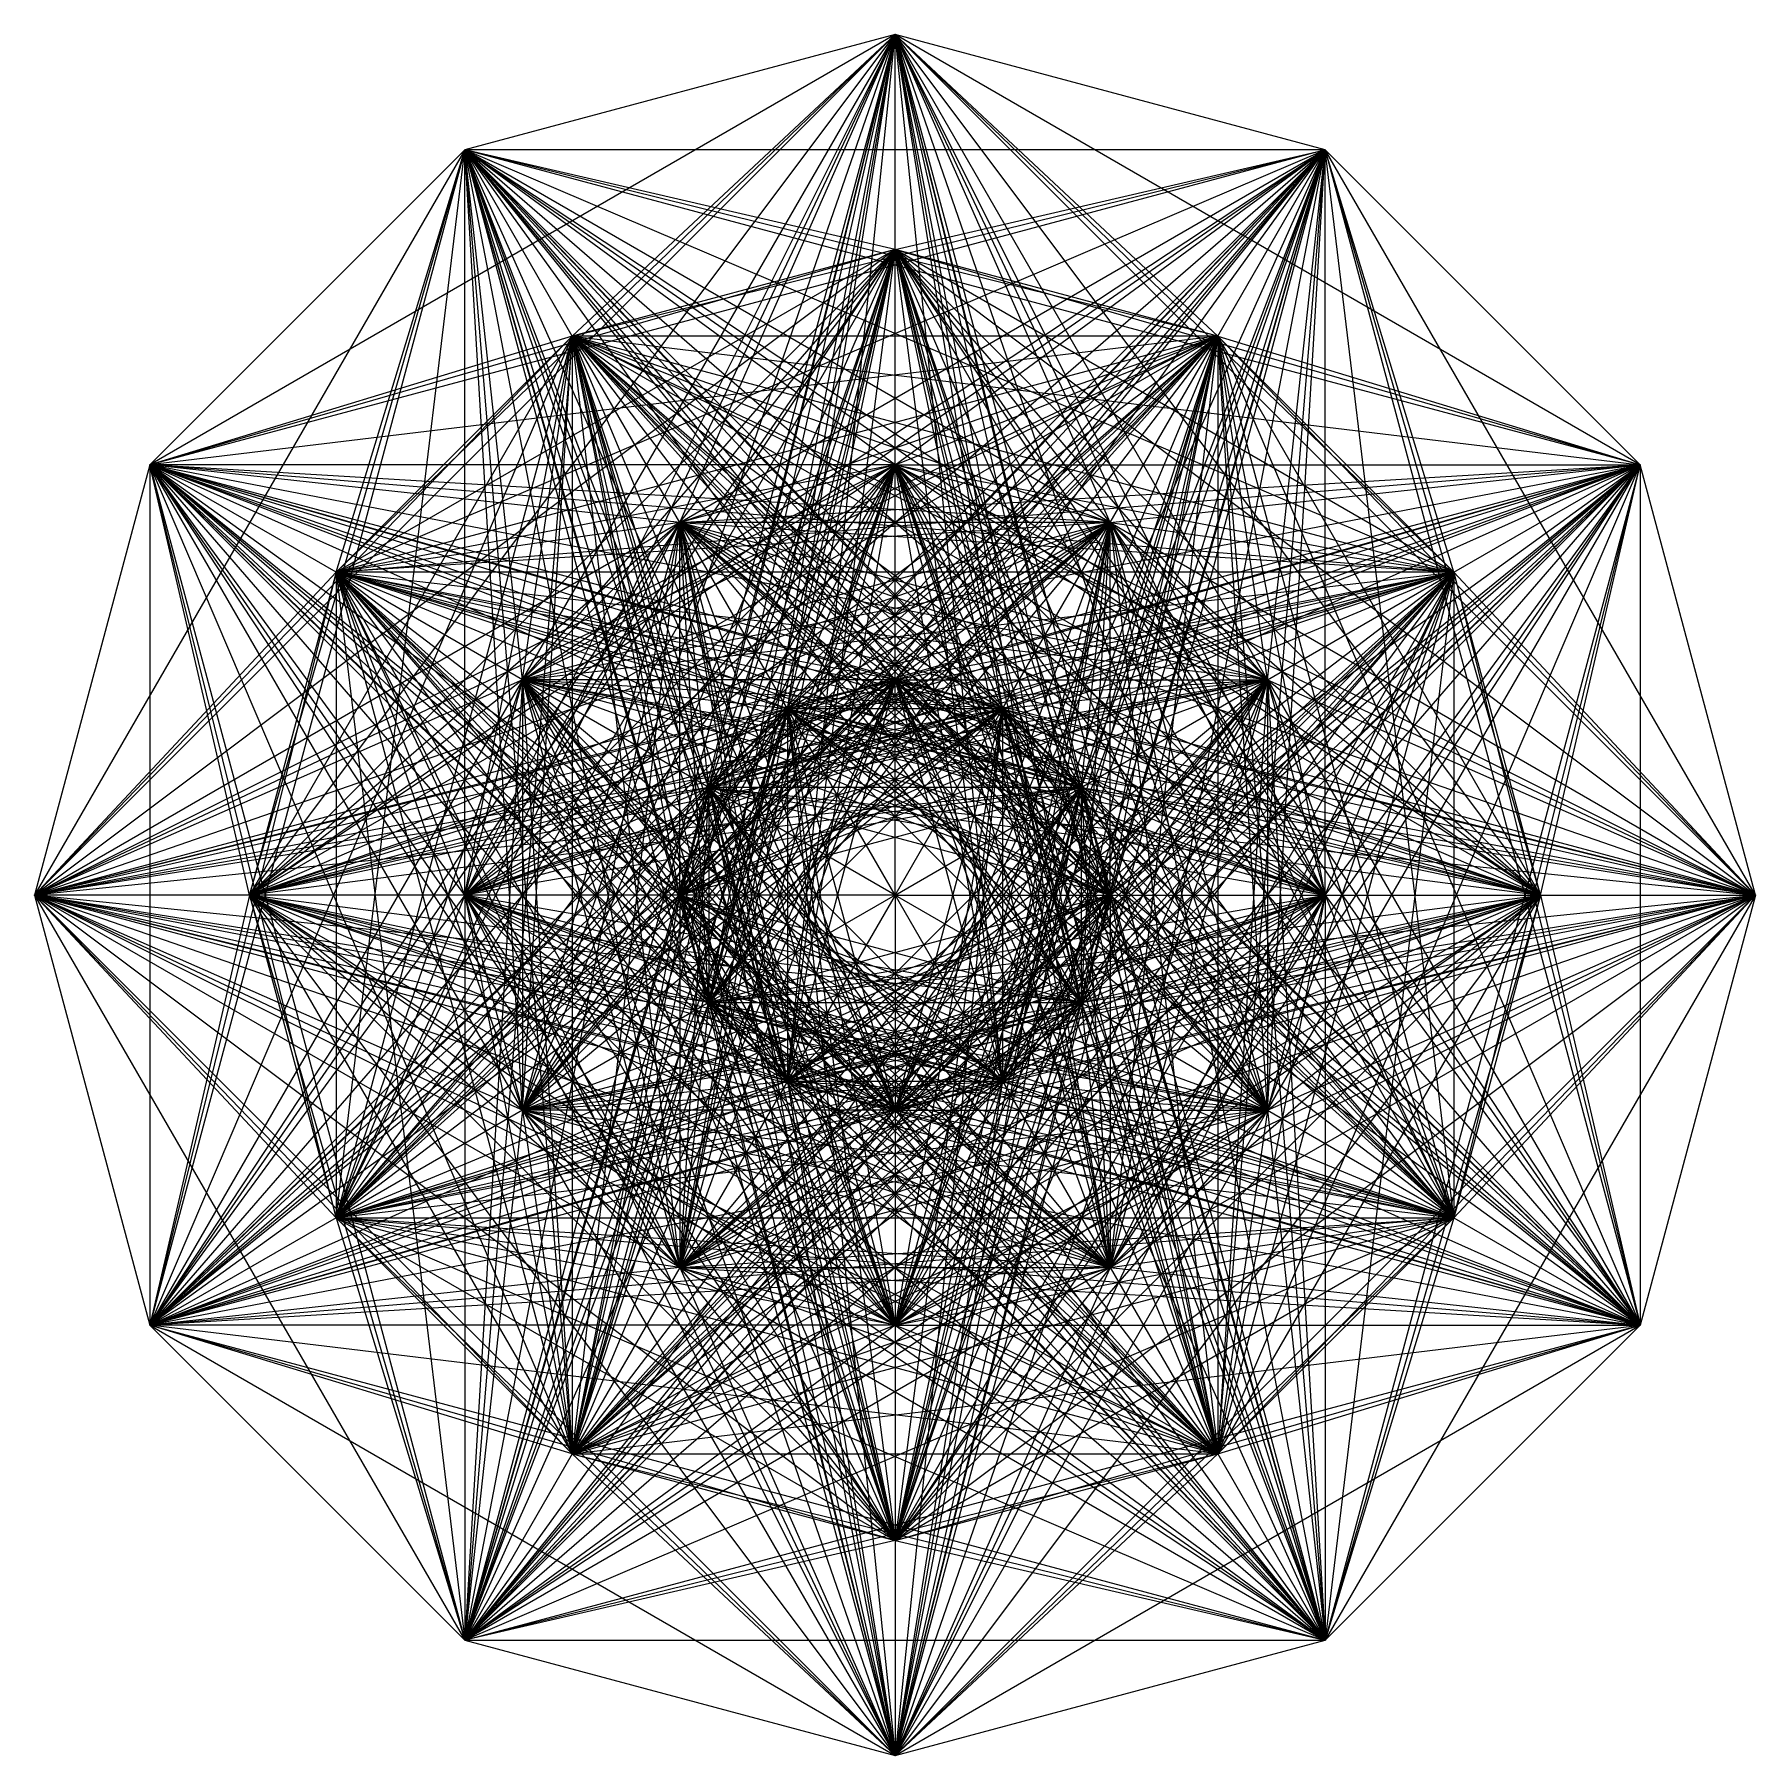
# Model space of a CAD drawing. Header units: metres. Extents: x -100 to 100, y -100 to 100.
import ezdxf

# ---------------------------------------------------------------- set-up
doc = ezdxf.new("R2010")
doc.units = ezdxf.units.M
doc.layers.add('elements_default', color=7, linetype='Continuous', true_color=0x000000)
doc.layers.add('nodes_0.0_0.0_True_True', color=1, linetype='Continuous', lineweight=25, true_color=0xff0000)
doc.layers.add('nodes_0.5_1.0_False_False', color=3, linetype='Continuous', lineweight=25, true_color=0x00ff00)

msp = doc.modelspace()

# ---------------------------------------------------------------- linework, layer by layer
at = {"layer": 'elements_default'}
for p, q in [((0, 100), (-100, 0)), ((0, 100), (-86.6, 50)), ((-75, 0), (0, 100)), ((-64.95, 37.5), (0, 100)), ((-64.95, -37.5), (0, 100)), ((-50, 0), (0, 100)), ((0, 100), (-50, 86.6)), ((0, 100), (-50, -86.6)), ((-43.3, 25), (0, 100)), ((-43.3, -25), (0, 100)), ((-37.5, 64.95), (0, 100)), ((-37.5, -64.95), (0, 100)), ((-25, 0), (0, 100)), ((-25, 43.3), (0, 100)), ((-25, -43.3), (0, 100)), ((-21.65, 12.5), (0, 100)), ((-21.65, -12.5), (0, 100)), ((-12.5, 21.65), (0, 100)), ((-12.5, -21.65), (0, 100)), ((25, 0), (0, 100)), ((21.65, 12.5), (0, 100)), ((12.5, 21.65), (0, 100)), ((12.5, -21.65), (0, 100)), ((21.65, -12.5), (0, 100)), ((50, 0), (0, 100)), ((43.3, 25), (0, 100)), ((25, 43.3), (0, 100)), ((25, -43.3), (0, 100)), ((43.3, -25), (0, 100)), ((75, 0), (0, 100)), ((64.95, 37.5), (0, 100)), ((37.5, 64.95), (0, 100)), ((0, 75), (0, 100)), ((37.5, -64.95), (0, 100)), ((64.95, -37.5), (0, 100)), ((100, 0), (0, 100)), ((86.6, 50), (0, 100)), ((50, 86.6), (0, 100)), ((0, 100), (50, -86.6)), ((-50, 86.6), (-100, 0)), ((50, 86.6), (-86.6, 50)), ((50, 86.6), (-86.6, -50)), ((-50, 86.6), (-86.6, 50)), ((-50, 86.6), (-86.6, -50)), ((-75, 0), (50, 86.6)), ((-75, 0), (-50, 86.6)), ((-64.95, 37.5), (50, 86.6)), ((-64.95, 37.5), (-50, 86.6)), ((-64.95, -37.5), (50, 86.6)), ((-64.95, -37.5), (-50, 86.6)), ((25, 0), (-50, 86.6)), ((21.65, 12.5), (-50, 86.6)), ((12.5, 21.65), (-50, 86.6)), ((0, 25), (-50, 86.6)), ((-21.65, 12.5), (-50, 86.6)), ((-25, 0), (-50, 86.6)), ((-21.65, -12.5), (-50, 86.6)), ((-12.5, -21.65), (-50, 86.6)), ((0, -25), (-50, 86.6)), ((21.65, -12.5), (-50, 86.6)), ((50, 0), (-50, 86.6)), ((43.3, 25), (-50, 86.6)), ((25, 43.3), (-50, 86.6)), ((0, 50), (-50, 86.6)), ((-43.3, 25), (-50, 86.6)), ((-50, 0), (50, 86.6)), ((-50, 0), (-50, 86.6)), ((-43.3, -25), (-50, 86.6)), ((-25, -43.3), (-50, 86.6)), ((0, -50), (-50, 86.6)), ((43.3, -25), (-50, 86.6)), ((75, 0), (-50, 86.6)), ((64.95, 37.5), (-50, 86.6)), ((37.5, 64.95), (-50, 86.6)), ((0, 75), (-50, 86.6)), ((-37.5, 64.95), (-50, 86.6)), ((-37.5, -64.95), (-50, 86.6)), ((0, -75), (-50, 86.6)), ((64.95, -37.5), (-50, 86.6)), ((86.6, 50), (-50, 86.6)), ((50, 86.6), (-50, 86.6)), ((-50, 86.6), (0, -100)), ((-50, 86.6), (86.6, -50)), ((-43.3, 25), (50, 86.6)), ((-43.3, -25), (50, 86.6)), ((-37.5, 64.95), (50, 86.6)), ((-25, 0), (50, 86.6)), ((-25, 43.3), (50, 86.6)), ((-21.65, 12.5), (50, 86.6)), ((-21.65, -12.5), (50, 86.6)), ((-12.5, 21.65), (50, 86.6)), ((0, 25), (50, 86.6)), ((0, -25), (50, 86.6)), ((0, 50), (50, 86.6)), ((0, -50), (50, 86.6)), ((0, 75), (50, 86.6)), ((0, -75), (50, 86.6)), ((50, 86.6), (0, -100)), ((12.5, -21.65), (50, 86.6)), ((21.65, 12.5), (50, 86.6)), ((21.65, -12.5), (50, 86.6)), ((25, 0), (50, 86.6)), ((25, -43.3), (50, 86.6)), ((37.5, 64.95), (50, 86.6)), ((37.5, -64.95), (50, 86.6)), ((43.3, 25), (50, 86.6)), ((43.3, -25), (50, 86.6)), ((50, 0), (50, 86.6)), ((75, 0), (50, 86.6)), ((64.95, 37.5), (50, 86.6)), ((64.95, -37.5), (50, 86.6)), ((100, 0), (50, 86.6)), ((86.6, 50), (50, 86.6)), ((50, 86.6), (86.6, -50)), ((0, 75), (-100, 0)), ((0, 75), (-86.6, 50)), ((0, 75), (-86.6, -50)), ((0, 75), (-75, 0)), ((0, 75), (-64.95, 37.5)), ((0, 75), (-64.95, -37.5)), ((-50, 0), (0, 75)), ((0, 75), (-50, -86.6)), ((-43.3, 25), (0, 75)), ((-43.3, -25), (0, 75)), ((0, 75), (-37.5, 64.95)), ((0, 75), (-37.5, -64.95)), ((-25, 0), (0, 75)), ((-25, 43.3), (0, 75)), ((-25, -43.3), (0, 75)), ((-21.65, 12.5), (0, 75)), ((-21.65, -12.5), (0, 75)), ((-12.5, 21.65), (0, 75)), ((-12.5, -21.65), (0, 75)), ((25, 0), (0, 75)), ((21.65, 12.5), (0, 75)), ((12.5, 21.65), (0, 75)), ((12.5, -21.65), (0, 75)), ((21.65, -12.5), (0, 75)), ((50, 0), (0, 75)), ((43.3, 25), (0, 75)), ((25, 43.3), (0, 75)), ((0, 50), (0, 75)), ((25, -43.3), (0, 75)), ((43.3, -25), (0, 75)), ((75, 0), (0, 75)), ((64.95, 37.5), (0, 75)), ((37.5, 64.95), (0, 75)), ((0, 75), (37.5, -64.95)), ((0, 75), (64.95, -37.5)), ((0, 75), (100, 0)), ((0, 75), (86.6, 50)), ((0, 75), (50, -86.6)), ((0, 75), (86.6, -50)), ((37.5, 64.95), (-100, 0)), ((-37.5, 64.95), (-100, 0)), ((37.5, 64.95), (-86.6, 50)), ((37.5, 64.95), (-86.6, -50)), ((-37.5, 64.95), (-86.6, 50)), ((-37.5, 64.95), (-86.6, -50)), ((37.5, 64.95), (-75, 0)), ((-37.5, 64.95), (-75, 0)), ((37.5, 64.95), (-64.95, 37.5)), ((37.5, 64.95), (-64.95, -37.5)), ((-37.5, 64.95), (-64.95, 37.5)), ((-37.5, 64.95), (-64.95, -37.5)), ((-50, 0), (37.5, 64.95)), ((-50, 0), (-37.5, 64.95)), ((-37.5, 64.95), (-50, -86.6)), ((-43.3, 25), (37.5, 64.95)), ((-43.3, 25), (-37.5, 64.95)), ((-43.3, -25), (37.5, 64.95)), ((-43.3, -25), (-37.5, 64.95)), ((25, 0), (-37.5, 64.95)), ((21.65, 12.5), (-37.5, 64.95)), ((12.5, 21.65), (-37.5, 64.95)), ((0, 25), (-37.5, 64.95)), ((-21.65, 12.5), (-37.5, 64.95)), ((-25, 0), (-37.5, 64.95)), ((-21.65, -12.5), (-37.5, 64.95)), ((-12.5, -21.65), (-37.5, 64.95)), ((0, -25), (-37.5, 64.95)), ((21.65, -12.5), (-37.5, 64.95)), ((50, 0), (-37.5, 64.95)), ((43.3, 25), (-37.5, 64.95)), ((25, 43.3), (-37.5, 64.95)), ((0, 50), (-37.5, 64.95)), ((-25, 43.3), (-37.5, 64.95)), ((-25, -43.3), (-37.5, 64.95)), ((0, -50), (-37.5, 64.95)), ((43.3, -25), (-37.5, 64.95)), ((75, 0), (-37.5, 64.95)), ((64.95, 37.5), (-37.5, 64.95)), ((37.5, 64.95), (-37.5, 64.95)), ((-37.5, 64.95), (-37.5, -64.95)), ((-37.5, 64.95), (0, -75)), ((-37.5, 64.95), (64.95, -37.5)), ((-37.5, 64.95), (100, 0)), ((-37.5, 64.95), (86.6, 50)), ((-37.5, 64.95), (0, -100)), ((-37.5, 64.95), (86.6, -50)), ((-25, 0), (37.5, 64.95)), ((-25, 43.3), (37.5, 64.95)), ((-21.65, 12.5), (37.5, 64.95)), ((-21.65, -12.5), (37.5, 64.95)), ((-12.5, 21.65), (37.5, 64.95)), ((0, 25), (37.5, 64.95)), ((0, -25), (37.5, 64.95)), ((0, 50), (37.5, 64.95)), ((0, -50), (37.5, 64.95)), ((37.5, 64.95), (0, -75)), ((37.5, 64.95), (0, -100)), ((12.5, -21.65), (37.5, 64.95)), ((21.65, 12.5), (37.5, 64.95)), ((21.65, -12.5), (37.5, 64.95)), ((25, 0), (37.5, 64.95)), ((25, 43.3), (37.5, 64.95)), ((25, -43.3), (37.5, 64.95)), ((50, 0), (37.5, 64.95)), ((43.3, 25), (37.5, 64.95)), ((43.3, -25), (37.5, 64.95)), ((75, 0), (37.5, 64.95)), ((64.95, 37.5), (37.5, 64.95)), ((37.5, 64.95), (37.5, -64.95)), ((37.5, 64.95), (64.95, -37.5)), ((37.5, 64.95), (100, 0)), ((37.5, 64.95), (86.6, 50)), ((37.5, 64.95), (50, -86.6)), ((37.5, 64.95), (86.6, -50)), ((0, 50), (-100, 0)), ((-86.6, 50), (-100, 0)), ((25, 0), (-86.6, 50)), ((21.65, 12.5), (-86.6, 50)), ((12.5, 21.65), (-86.6, 50)), ((0, 25), (-86.6, 50)), ((-12.5, 21.65), (-86.6, 50)), ((-25, 0), (-86.6, 50)), ((-21.65, -12.5), (-86.6, 50)), ((-12.5, -21.65), (-86.6, 50)), ((0, -25), (-86.6, 50)), ((12.5, -21.65), (-86.6, 50)), ((50, 0), (-86.6, 50)), ((43.3, 25), (-86.6, 50)), ((25, 43.3), (-86.6, 50)), ((0, 50), (-86.6, 50)), ((0, 50), (-86.6, -50)), ((-25, 43.3), (-86.6, 50)), ((-50, 0), (-86.6, 50)), ((-43.3, -25), (-86.6, 50)), ((-25, -43.3), (-86.6, 50)), ((0, -50), (-86.6, 50)), ((25, -43.3), (-86.6, 50)), ((75, 0), (-86.6, 50)), ((64.95, 37.5), (-86.6, 50)), ((-64.95, 37.5), (-86.6, 50)), ((-75, 0), (-86.6, 50)), ((-64.95, -37.5), (-86.6, 50)), ((-37.5, -64.95), (-86.6, 50)), ((0, -75), (-86.6, 50)), ((37.5, -64.95), (-86.6, 50)), ((100, 0), (-86.6, 50)), ((-86.6, 50), (-86.6, -50)), ((-86.6, 50), (-50, -86.6)), ((-86.6, 50), (50, -86.6)), ((0, 50), (-75, 0)), ((0, 50), (-64.95, 37.5)), ((0, 50), (-64.95, -37.5)), ((0, 50), (-50, 0)), ((0, 50), (-50, -86.6)), ((0, 50), (-43.3, 25)), ((0, 50), (-37.5, -64.95)), ((-25, 0), (0, 50)), ((0, 50), (-25, 43.3)), ((0, 50), (-25, -43.3)), ((-21.65, 12.5), (0, 50)), ((-21.65, -12.5), (0, 50)), ((-12.5, 21.65), (0, 50)), ((-12.5, -21.65), (0, 50)), ((25, 0), (0, 50)), ((21.65, 12.5), (0, 50)), ((12.5, 21.65), (0, 50)), ((0, 25), (0, 50)), ((12.5, -21.65), (0, 50)), ((21.65, -12.5), (0, 50)), ((50, 0), (0, 50)), ((43.3, 25), (0, 50)), ((25, 43.3), (0, 50)), ((0, 50), (25, -43.3)), ((0, 50), (75, 0)), ((0, 50), (64.95, 37.5)), ((0, 50), (37.5, -64.95)), ((0, 50), (64.95, -37.5)), ((0, 50), (100, 0)), ((0, 50), (86.6, 50)), ((0, 50), (50, -86.6)), ((0, 50), (86.6, -50)), ((86.6, 50), (-100, 0)), ((-75, 0), (86.6, 50)), ((-64.95, 37.5), (86.6, 50)), ((-50, 0), (86.6, 50)), ((86.6, 50), (-50, -86.6)), ((-43.3, 25), (86.6, 50)), ((-37.5, -64.95), (86.6, 50)), ((-25, 0), (86.6, 50)), ((-25, 43.3), (86.6, 50)), ((-25, -43.3), (86.6, 50)), ((-21.65, 12.5), (86.6, 50)), ((-12.5, 21.65), (86.6, 50)), ((-12.5, -21.65), (86.6, 50)), ((0, 25), (86.6, 50)), ((0, -25), (86.6, 50)), ((0, -50), (86.6, 50)), ((0, -75), (86.6, 50)), ((12.5, 21.65), (86.6, 50)), ((12.5, -21.65), (86.6, 50)), ((21.65, -12.5), (86.6, 50)), ((25, 0), (86.6, 50)), ((25, 43.3), (86.6, 50)), ((25, -43.3), (86.6, 50)), ((37.5, -64.95), (86.6, 50)), ((43.3, -25), (86.6, 50)), ((50, 0), (86.6, 50)), ((86.6, 50), (50, -86.6)), ((64.95, 37.5), (86.6, 50)), ((64.95, -37.5), (86.6, 50)), ((75, 0), (86.6, 50)), ((100, 0), (86.6, 50)), ((86.6, 50), (86.6, -50)), ((25, 43.3), (-100, 0)), ((-25, 43.3), (-100, 0)), ((25, 43.3), (-86.6, -50)), ((-25, 43.3), (-86.6, -50)), ((25, 43.3), (-75, 0)), ((-25, 43.3), (-75, 0)), ((25, 43.3), (-64.95, 37.5)), ((25, 43.3), (-64.95, -37.5)), ((-25, 43.3), (-64.95, 37.5)), ((-25, 43.3), (-64.95, -37.5)), ((-25, 43.3), (-50, 0)), ((-25, 43.3), (-50, -86.6)), ((25, 43.3), (-43.3, 25)), ((25, 43.3), (-43.3, -25)), ((-25, 43.3), (-43.3, 25)), ((-25, 43.3), (-43.3, -25)), ((-25, 43.3), (-37.5, -64.95)), ((25, 0), (-25, 43.3)), ((21.65, 12.5), (-25, 43.3)), ((12.5, 21.65), (-25, 43.3)), ((0, 25), (-25, 43.3)), ((-12.5, 21.65), (-25, 43.3)), ((-21.65, 12.5), (-25, 43.3)), ((-25, 0), (25, 43.3)), ((-25, 0), (-25, 43.3)), ((-21.65, -12.5), (-25, 43.3)), ((-12.5, -21.65), (-25, 43.3)), ((0, -25), (-25, 43.3)), ((21.65, -12.5), (-25, 43.3)), ((43.3, 25), (-25, 43.3)), ((25, 43.3), (-25, 43.3)), ((-25, 43.3), (0, -50)), ((-25, 43.3), (43.3, -25)), ((-25, 43.3), (75, 0)), ((-25, 43.3), (64.95, 37.5)), ((-25, 43.3), (0, -75)), ((-25, 43.3), (64.95, -37.5)), ((-25, 43.3), (100, 0)), ((-25, 43.3), (0, -100)), ((-25, 43.3), (86.6, -50)), ((-21.65, 12.5), (25, 43.3)), ((-21.65, -12.5), (25, 43.3)), ((-12.5, 21.65), (25, 43.3)), ((0, 25), (25, 43.3)), ((0, -25), (25, 43.3)), ((25, 43.3), (0, -50)), ((25, 43.3), (0, -75)), ((25, 43.3), (0, -100)), ((12.5, 21.65), (25, 43.3)), ((12.5, -21.65), (25, 43.3)), ((21.65, 12.5), (25, 43.3)), ((21.65, -12.5), (25, 43.3)), ((25, 0), (25, 43.3)), ((50, 0), (25, 43.3)), ((43.3, 25), (25, 43.3)), ((25, 43.3), (43.3, -25)), ((25, 43.3), (75, 0)), ((25, 43.3), (64.95, 37.5)), ((25, 43.3), (37.5, -64.95)), ((25, 43.3), (64.95, -37.5)), ((25, 43.3), (100, 0)), ((25, 43.3), (50, -86.6)), ((25, 43.3), (86.6, -50)), ((64.95, 37.5), (-100, 0)), ((-64.95, 37.5), (-100, 0)), ((-64.95, 37.5), (-86.6, -50)), ((64.95, 37.5), (-75, 0)), ((-64.95, 37.5), (-75, 0)), ((25, 0), (-64.95, 37.5)), ((21.65, 12.5), (-64.95, 37.5)), ((12.5, 21.65), (-64.95, 37.5)), ((0, 25), (-64.95, 37.5)), ((-12.5, 21.65), (-64.95, 37.5)), ((-25, 0), (-64.95, 37.5)), ((-21.65, -12.5), (-64.95, 37.5)), ((-12.5, -21.65), (-64.95, 37.5)), ((0, -25), (-64.95, 37.5)), ((12.5, -21.65), (-64.95, 37.5)), ((50, 0), (-64.95, 37.5)), ((43.3, 25), (-64.95, 37.5)), ((-43.3, 25), (-64.95, 37.5)), ((-50, 0), (-64.95, 37.5)), ((-43.3, -25), (-64.95, 37.5)), ((-25, -43.3), (-64.95, 37.5)), ((0, -50), (-64.95, 37.5)), ((25, -43.3), (-64.95, 37.5)), ((75, 0), (-64.95, 37.5)), ((64.95, 37.5), (-64.95, 37.5)), ((-64.95, 37.5), (-64.95, -37.5)), ((-64.95, 37.5), (-37.5, -64.95)), ((-64.95, 37.5), (0, -75)), ((-64.95, 37.5), (37.5, -64.95)), ((-64.95, 37.5), (100, 0)), ((-64.95, 37.5), (-50, -86.6)), ((-64.95, 37.5), (0, -100)), ((-64.95, 37.5), (50, -86.6)), ((-50, 0), (64.95, 37.5)), ((64.95, 37.5), (-50, -86.6)), ((-43.3, 25), (64.95, 37.5)), ((64.95, 37.5), (-37.5, -64.95)), ((-25, 0), (64.95, 37.5)), ((-25, -43.3), (64.95, 37.5)), ((-21.65, 12.5), (64.95, 37.5)), ((-12.5, 21.65), (64.95, 37.5)), ((-12.5, -21.65), (64.95, 37.5)), ((0, 25), (64.95, 37.5)), ((0, -25), (64.95, 37.5)), ((0, -50), (64.95, 37.5)), ((64.95, 37.5), (0, -75)), ((64.95, 37.5), (0, -100)), ((12.5, 21.65), (64.95, 37.5)), ((12.5, -21.65), (64.95, 37.5)), ((21.65, -12.5), (64.95, 37.5)), ((25, 0), (64.95, 37.5)), ((25, -43.3), (64.95, 37.5)), ((64.95, 37.5), (37.5, -64.95)), ((43.3, 25), (64.95, 37.5)), ((43.3, -25), (64.95, 37.5)), ((50, 0), (64.95, 37.5)), ((64.95, 37.5), (50, -86.6)), ((75, 0), (64.95, 37.5)), ((64.95, 37.5), (64.95, -37.5)), ((64.95, 37.5), (100, 0)), ((64.95, 37.5), (86.6, -50)), ((0, 25), (-100, 0)), ((43.3, 25), (-100, 0)), ((-43.3, 25), (-100, 0)), ((0, 25), (-86.6, -50)), ((-43.3, 25), (-86.6, -50)), ((0, 25), (-75, 0)), ((43.3, 25), (-75, 0)), ((-43.3, 25), (-75, 0)), ((0, 25), (-64.95, -37.5)), ((-43.3, 25), (-64.95, -37.5)), ((0, 25), (-50, 0)), ((0, 25), (-50, -86.6)), ((43.3, 25), (-50, 0)), ((43.3, 25), (-50, -86.6)), ((-43.3, 25), (-50, 0)), ((-43.3, 25), (-50, -86.6)), ((25, 0), (-43.3, 25)), ((21.65, 12.5), (-43.3, 25)), ((12.5, 21.65), (-43.3, 25)), ((0, 25), (-43.3, 25)), ((0, 25), (-43.3, -25)), ((-12.5, 21.65), (-43.3, 25)), ((-21.65, 12.5), (-43.3, 25)), ((-25, 0), (-43.3, 25)), ((-21.65, -12.5), (-43.3, 25)), ((-12.5, -21.65), (-43.3, 25)), ((0, -25), (-43.3, 25)), ((12.5, -21.65), (-43.3, 25)), ((50, 0), (-43.3, 25)), ((-43.3, 25), (-43.3, -25)), ((-43.3, 25), (-25, -43.3)), ((-43.3, 25), (25, -43.3)), ((-43.3, 25), (75, 0)), ((-43.3, 25), (-37.5, -64.95)), ((-43.3, 25), (0, -75)), ((-43.3, 25), (37.5, -64.95)), ((-43.3, 25), (100, 0)), ((-43.3, 25), (0, -100)), ((-43.3, 25), (50, -86.6)), ((0, 25), (-37.5, -64.95)), ((43.3, 25), (-37.5, -64.95)), ((0, 25), (-25, 0)), ((0, 25), (-25, -43.3)), ((-25, 0), (43.3, 25)), ((43.3, 25), (-25, -43.3)), ((0, 25), (-21.65, 12.5)), ((0, 25), (-21.65, -12.5)), ((-21.65, 12.5), (43.3, 25)), ((0, 25), (-12.5, 21.65)), ((0, 25), (-12.5, -21.65)), ((-12.5, 21.65), (43.3, 25)), ((-12.5, -21.65), (43.3, 25)), ((0, 0), (0, 25)), ((25, 0), (0, 25)), ((21.65, 12.5), (0, 25)), ((12.5, 21.65), (0, 25)), ((0, 25), (12.5, -21.65)), ((0, 25), (21.65, -12.5)), ((0, 25), (50, 0)), ((0, 25), (43.3, 25)), ((0, 25), (25, -43.3)), ((0, 25), (43.3, -25)), ((0, 25), (75, 0)), ((0, 25), (37.5, -64.95)), ((0, 25), (64.95, -37.5)), ((0, 25), (100, 0)), ((0, 25), (50, -86.6)), ((0, 25), (86.6, -50)), ((0, -25), (43.3, 25)), ((43.3, 25), (0, -75)), ((43.3, 25), (0, -100)), ((12.5, 21.65), (43.3, 25)), ((12.5, -21.65), (43.3, 25)), ((21.65, 12.5), (43.3, 25)), ((21.65, -12.5), (43.3, 25)), ((25, 0), (43.3, 25)), ((43.3, 25), (25, -43.3)), ((43.3, 25), (37.5, -64.95)), ((50, 0), (43.3, 25)), ((43.3, 25), (43.3, -25)), ((43.3, 25), (75, 0)), ((43.3, 25), (64.95, -37.5)), ((43.3, 25), (100, 0)), ((43.3, 25), (50, -86.6)), ((43.3, 25), (86.6, -50)), ((12.5, 21.65), (-100, 0)), ((-12.5, 21.65), (-100, 0)), ((12.5, 21.65), (-86.6, -50)), ((-12.5, 21.65), (-86.6, -50)), ((12.5, 21.65), (-75, 0)), ((-12.5, 21.65), (-75, 0)), ((12.5, 21.65), (-64.95, -37.5)), ((-12.5, 21.65), (-64.95, -37.5)), ((12.5, 21.65), (-50, 0)), ((-12.5, 21.65), (-50, 0)), ((-12.5, 21.65), (-50, -86.6)), ((12.5, 21.65), (-43.3, -25)), ((-12.5, 21.65), (-43.3, -25)), ((-12.5, 21.65), (-37.5, -64.95)), ((12.5, 21.65), (-25, 0)), ((-12.5, 21.65), (-25, 0)), ((-12.5, 21.65), (-25, -43.3)), ((12.5, 21.65), (-21.65, 12.5)), ((12.5, 21.65), (-21.65, -12.5)), ((-12.5, 21.65), (-21.65, 12.5)), ((-12.5, 21.65), (-21.65, -12.5)), ((0, 0), (-12.5, 21.65)), ((25, 0), (-12.5, 21.65)), ((21.65, 12.5), (-12.5, 21.65)), ((12.5, 21.65), (-12.5, 21.65)), ((-12.5, 21.65), (-12.5, -21.65)), ((-12.5, 21.65), (0, -25)), ((-12.5, 21.65), (21.65, -12.5)), ((-12.5, 21.65), (50, 0)), ((-12.5, 21.65), (0, -50)), ((-12.5, 21.65), (43.3, -25)), ((-12.5, 21.65), (75, 0)), ((-12.5, 21.65), (0, -75)), ((-12.5, 21.65), (64.95, -37.5)), ((-12.5, 21.65), (100, 0)), ((-12.5, 21.65), (0, -100)), ((-12.5, 21.65), (86.6, -50)), ((0, 0), (12.5, 21.65)), ((12.5, 21.65), (0, -25)), ((12.5, 21.65), (0, -50)), ((12.5, 21.65), (0, -75)), ((12.5, 21.65), (0, -100)), ((25, 0), (12.5, 21.65)), ((21.65, 12.5), (12.5, 21.65)), ((12.5, 21.65), (12.5, -21.65)), ((12.5, 21.65), (21.65, -12.5)), ((12.5, 21.65), (50, 0)), ((12.5, 21.65), (25, -43.3)), ((12.5, 21.65), (43.3, -25)), ((12.5, 21.65), (75, 0)), ((12.5, 21.65), (37.5, -64.95)), ((12.5, 21.65), (64.95, -37.5)), ((12.5, 21.65), (100, 0)), ((12.5, 21.65), (50, -86.6)), ((12.5, 21.65), (86.6, -50)), ((21.65, 12.5), (-100, 0)), ((-21.65, 12.5), (-100, 0)), ((-21.65, 12.5), (-86.6, -50)), ((21.65, 12.5), (-75, 0)), ((-21.65, 12.5), (-75, 0)), ((-21.65, 12.5), (-64.95, -37.5)), ((21.65, 12.5), (-50, 0)), ((21.65, 12.5), (-50, -86.6)), ((-21.65, 12.5), (-50, 0)), ((-21.65, 12.5), (-50, -86.6)), ((-21.65, 12.5), (-43.3, -25)), ((21.65, 12.5), (-37.5, -64.95)), ((-21.65, 12.5), (-37.5, -64.95)), ((21.65, 12.5), (-25, 0)), ((21.65, 12.5), (-25, -43.3)), ((-21.65, 12.5), (-25, 0)), ((-21.65, 12.5), (-25, -43.3)), ((0, 0), (-21.65, 12.5)), ((25, 0), (-21.65, 12.5)), ((21.65, 12.5), (-21.65, 12.5)), ((-21.65, 12.5), (-21.65, -12.5)), ((-21.65, 12.5), (-12.5, -21.65)), ((-21.65, 12.5), (0, -25)), ((-21.65, 12.5), (12.5, -21.65)), ((-21.65, 12.5), (50, 0)), ((-21.65, 12.5), (0, -50)), ((-21.65, 12.5), (25, -43.3)), ((-21.65, 12.5), (75, 0)), ((-21.65, 12.5), (0, -75)), ((-21.65, 12.5), (37.5, -64.95)), ((-21.65, 12.5), (100, 0)), ((-21.65, 12.5), (0, -100)), ((-21.65, 12.5), (50, -86.6)), ((21.65, 12.5), (-12.5, -21.65)), ((0, 0), (21.65, 12.5)), ((21.65, 12.5), (0, -25)), ((21.65, 12.5), (0, -50)), ((21.65, 12.5), (0, -75)), ((21.65, 12.5), (0, -100)), ((21.65, 12.5), (12.5, -21.65)), ((25, 0), (21.65, 12.5)), ((21.65, 12.5), (21.65, -12.5)), ((21.65, 12.5), (50, 0)), ((21.65, 12.5), (25, -43.3)), ((21.65, 12.5), (43.3, -25)), ((21.65, 12.5), (75, 0)), ((21.65, 12.5), (37.5, -64.95)), ((21.65, 12.5), (64.95, -37.5)), ((21.65, 12.5), (100, 0)), ((21.65, 12.5), (50, -86.6)), ((21.65, 12.5), (86.6, -50)), ((-21.65, -12.5), (-100, 0)), ((-12.5, -21.65), (-100, 0)), ((0, -25), (-100, 0)), ((12.5, -21.65), (-100, 0)), ((21.65, -12.5), (-100, 0)), ((-43.3, -25), (-100, 0)), ((-25, -43.3), (-100, 0)), ((0, -50), (-100, 0)), ((25, -43.3), (-100, 0)), ((43.3, -25), (-100, 0)), ((-75, 0), (-100, 0)), ((-64.95, -37.5), (-100, 0)), ((-37.5, -64.95), (-100, 0)), ((0, -75), (-100, 0)), ((37.5, -64.95), (-100, 0)), ((64.95, -37.5), (-100, 0)), ((-100, 0), (-86.6, -50)), ((-100, 0), (-50, -86.6)), ((-100, 0), (0, -100)), ((-100, 0), (86.6, -50)), ((25, 0), (-86.6, -50)), ((-25, 0), (-86.6, -50)), ((50, 0), (-86.6, -50)), ((-50, 0), (-86.6, -50)), ((75, 0), (-86.6, -50)), ((-75, 0), (-86.6, -50)), ((100, 0), (-86.6, -50)), ((-21.65, -12.5), (-75, 0)), ((-12.5, -21.65), (-75, 0)), ((0, -25), (-75, 0)), ((12.5, -21.65), (-75, 0)), ((21.65, -12.5), (-75, 0)), ((-50, 0), (-75, 0)), ((-43.3, -25), (-75, 0)), ((-25, -43.3), (-75, 0)), ((0, -50), (-75, 0)), ((25, -43.3), (-75, 0)), ((43.3, -25), (-75, 0)), ((-75, 0), (-64.95, -37.5)), ((-75, 0), (-37.5, -64.95)), ((-75, 0), (0, -75)), ((-75, 0), (37.5, -64.95)), ((-75, 0), (64.95, -37.5)), ((-75, 0), (-50, -86.6)), ((-75, 0), (0, -100)), ((-75, 0), (50, -86.6)), ((-75, 0), (86.6, -50)), ((25, 0), (-64.95, -37.5)), ((-25, 0), (-64.95, -37.5)), ((50, 0), (-64.95, -37.5)), ((-50, 0), (-64.95, -37.5)), ((75, 0), (-64.95, -37.5)), ((-64.95, -37.5), (100, 0)), ((25, 0), (-50, -86.6)), ((-25, 0), (-50, 0)), ((-25, 0), (-50, -86.6)), ((-21.65, -12.5), (-50, 0)), ((-12.5, -21.65), (-50, 0)), ((0, -25), (-50, 0)), ((12.5, -21.65), (-50, 0)), ((21.65, -12.5), (-50, 0)), ((50, 0), (-50, -86.6)), ((-50, 0), (-43.3, -25)), ((-50, 0), (-25, -43.3)), ((-50, 0), (0, -50)), ((-50, 0), (43.3, -25)), ((-50, 0), (-37.5, -64.95)), ((-50, 0), (0, -75)), ((-50, 0), (37.5, -64.95)), ((-50, 0), (64.95, -37.5)), ((-50, 0), (-50, -86.6)), ((-50, 0), (0, -100)), ((-50, 0), (50, -86.6)), ((-50, 0), (86.6, -50)), ((75, 0), (-50, -86.6)), ((25, 0), (-43.3, -25)), ((-25, 0), (-43.3, -25)), ((50, 0), (-43.3, -25)), ((-43.3, -25), (75, 0)), ((-43.3, -25), (100, 0)), ((25, 0), (-37.5, -64.95)), ((-25, 0), (-37.5, -64.95)), ((50, 0), (-37.5, -64.95)), ((75, 0), (-37.5, -64.95)), ((-37.5, -64.95), (100, 0)), ((0, 0), (-25, 0)), ((25, 0), (-25, -43.3)), ((-25, 0), (-21.65, -12.5)), ((-25, 0), (-12.5, -21.65)), ((-25, 0), (0, -25)), ((-25, 0), (12.5, -21.65)), ((-25, 0), (21.65, -12.5)), ((-25, 0), (-25, -43.3)), ((-25, 0), (0, -50)), ((-25, 0), (25, -43.3)), ((-25, 0), (43.3, -25)), ((-25, 0), (0, -75)), ((-25, 0), (37.5, -64.95)), ((-25, 0), (64.95, -37.5)), ((-25, 0), (0, -100)), ((-25, 0), (50, -86.6)), ((-25, 0), (86.6, -50)), ((-25, -43.3), (75, 0)), ((-25, -43.3), (100, 0)), ((0, 0), (-21.65, -12.5)), ((25, 0), (-21.65, -12.5)), ((-21.65, -12.5), (50, 0)), ((-21.65, -12.5), (75, 0)), ((-21.65, -12.5), (100, 0)), ((0, 0), (-12.5, -21.65)), ((25, 0), (-12.5, -21.65)), ((-12.5, -21.65), (50, 0)), ((-12.5, -21.65), (75, 0)), ((-12.5, -21.65), (100, 0)), ((0, 0), (25, 0)), ((0, 0), (0, -25)), ((0, 0), (12.5, -21.65)), ((0, 0), (21.65, -12.5)), ((25, 0), (0, -25)), ((25, 0), (0, -50)), ((25, 0), (0, -75)), ((25, 0), (0, -100)), ((0, -25), (50, 0)), ((0, -25), (75, 0)), ((0, -25), (100, 0)), ((50, 0), (0, -50)), ((50, 0), (0, -75)), ((50, 0), (0, -100)), ((0, -50), (75, 0)), ((0, -50), (100, 0)), ((75, 0), (0, -75)), ((75, 0), (0, -100)), ((0, -75), (100, 0)), ((100, 0), (0, -100)), ((25, 0), (12.5, -21.65)), ((12.5, -21.65), (50, 0)), ((12.5, -21.65), (75, 0)), ((12.5, -21.65), (100, 0)), ((25, 0), (21.65, -12.5)), ((21.65, -12.5), (50, 0)), ((21.65, -12.5), (75, 0)), ((21.65, -12.5), (100, 0)), ((25, 0), (50, 0)), ((25, 0), (25, -43.3)), ((25, 0), (43.3, -25)), ((25, 0), (37.5, -64.95)), ((25, 0), (64.95, -37.5)), ((25, 0), (50, -86.6)), ((25, 0), (86.6, -50)), ((50, 0), (25, -43.3)), ((25, -43.3), (75, 0)), ((25, -43.3), (100, 0)), ((50, 0), (37.5, -64.95)), ((75, 0), (37.5, -64.95)), ((37.5, -64.95), (100, 0)), ((50, 0), (43.3, -25)), ((43.3, -25), (75, 0)), ((43.3, -25), (100, 0)), ((50, 0), (75, 0)), ((50, 0), (64.95, -37.5)), ((50, 0), (50, -86.6)), ((50, 0), (86.6, -50)), ((75, 0), (50, -86.6)), ((100, 0), (50, -86.6)), ((75, 0), (64.95, -37.5)), ((64.95, -37.5), (100, 0)), ((75, 0), (100, 0)), ((75, 0), (86.6, -50)), ((100, 0), (86.6, -50)), ((21.65, -12.5), (-86.6, -50)), ((21.65, -12.5), (-64.95, -37.5)), ((-21.65, -12.5), (-50, -86.6)), ((21.65, -12.5), (-50, -86.6)), ((-21.65, -12.5), (-43.3, -25)), ((21.65, -12.5), (-43.3, -25)), ((-21.65, -12.5), (-37.5, -64.95)), ((21.65, -12.5), (-37.5, -64.95)), ((-21.65, -12.5), (-25, -43.3)), ((21.65, -12.5), (-25, -43.3)), ((-21.65, -12.5), (-12.5, -21.65)), ((-21.65, -12.5), (0, -25)), ((-21.65, -12.5), (12.5, -21.65)), ((-21.65, -12.5), (21.65, -12.5)), ((-21.65, -12.5), (0, -50)), ((-21.65, -12.5), (25, -43.3)), ((-21.65, -12.5), (43.3, -25)), ((-21.65, -12.5), (0, -75)), ((-21.65, -12.5), (37.5, -64.95)), ((-21.65, -12.5), (64.95, -37.5)), ((-21.65, -12.5), (0, -100)), ((-21.65, -12.5), (50, -86.6)), ((-21.65, -12.5), (86.6, -50)), ((-12.5, -21.65), (21.65, -12.5)), ((0, -25), (21.65, -12.5)), ((21.65, -12.5), (0, -50)), ((21.65, -12.5), (0, -75)), ((21.65, -12.5), (0, -100)), ((12.5, -21.65), (21.65, -12.5)), ((21.65, -12.5), (25, -43.3)), ((21.65, -12.5), (43.3, -25)), ((21.65, -12.5), (37.5, -64.95)), ((21.65, -12.5), (50, -86.6)), ((-12.5, -21.65), (-86.6, -50)), ((12.5, -21.65), (-86.6, -50)), ((-12.5, -21.65), (-64.95, -37.5)), ((12.5, -21.65), (-64.95, -37.5)), ((12.5, -21.65), (-50, -86.6)), ((-12.5, -21.65), (-43.3, -25)), ((12.5, -21.65), (-43.3, -25)), ((12.5, -21.65), (-37.5, -64.95)), ((-12.5, -21.65), (-25, -43.3)), ((12.5, -21.65), (-25, -43.3)), ((-12.5, -21.65), (0, -25)), ((-12.5, -21.65), (12.5, -21.65)), ((-12.5, -21.65), (0, -50)), ((-12.5, -21.65), (25, -43.3)), ((-12.5, -21.65), (43.3, -25)), ((-12.5, -21.65), (0, -75)), ((-12.5, -21.65), (37.5, -64.95)), ((-12.5, -21.65), (64.95, -37.5)), ((-12.5, -21.65), (0, -100)), ((-12.5, -21.65), (50, -86.6)), ((-12.5, -21.65), (86.6, -50)), ((0, -25), (12.5, -21.65)), ((12.5, -21.65), (0, -50)), ((12.5, -21.65), (0, -75)), ((12.5, -21.65), (0, -100)), ((12.5, -21.65), (25, -43.3)), ((12.5, -21.65), (43.3, -25)), ((12.5, -21.65), (64.95, -37.5)), ((12.5, -21.65), (86.6, -50)), ((0, -25), (-86.6, -50)), ((43.3, -25), (-86.6, -50)), ((0, -25), (-64.95, -37.5)), ((-43.3, -25), (-64.95, -37.5)), ((43.3, -25), (-64.95, -37.5)), ((0, -25), (-50, -86.6)), ((-43.3, -25), (-50, -86.6)), ((43.3, -25), (-50, -86.6)), ((0, -25), (-43.3, -25)), ((-43.3, -25), (-25, -43.3)), ((-43.3, -25), (0, -50)), ((-43.3, -25), (25, -43.3)), ((-43.3, -25), (-37.5, -64.95)), ((-43.3, -25), (0, -75)), ((-43.3, -25), (37.5, -64.95)), ((-43.3, -25), (64.95, -37.5)), ((-43.3, -25), (0, -100)), ((-43.3, -25), (50, -86.6)), ((-43.3, -25), (86.6, -50)), ((0, -25), (-37.5, -64.95)), ((43.3, -25), (-37.5, -64.95)), ((0, -25), (-25, -43.3)), ((-25, -43.3), (43.3, -25)), ((0, -25), (0, -50)), ((0, -25), (25, -43.3)), ((0, -25), (43.3, -25)), ((0, -25), (37.5, -64.95)), ((0, -25), (64.95, -37.5)), ((0, -25), (50, -86.6)), ((0, -25), (86.6, -50)), ((0, -50), (43.3, -25)), ((43.3, -25), (0, -75)), ((43.3, -25), (0, -100)), ((25, -43.3), (43.3, -25)), ((43.3, -25), (37.5, -64.95)), ((43.3, -25), (64.95, -37.5)), ((43.3, -25), (50, -86.6)), ((-64.95, -37.5), (-86.6, -50)), ((64.95, -37.5), (-86.6, -50)), ((-25, -43.3), (-64.95, -37.5)), ((0, -50), (-64.95, -37.5)), ((25, -43.3), (-64.95, -37.5)), ((-64.95, -37.5), (-37.5, -64.95)), ((-64.95, -37.5), (0, -75)), ((-64.95, -37.5), (37.5, -64.95)), ((-64.95, -37.5), (64.95, -37.5)), ((-64.95, -37.5), (-50, -86.6)), ((-64.95, -37.5), (0, -100)), ((-64.95, -37.5), (50, -86.6)), ((-64.95, -37.5), (86.6, -50)), ((64.95, -37.5), (-50, -86.6)), ((-37.5, -64.95), (64.95, -37.5)), ((-25, -43.3), (64.95, -37.5)), ((0, -50), (64.95, -37.5)), ((0, -75), (64.95, -37.5)), ((64.95, -37.5), (0, -100)), ((25, -43.3), (64.95, -37.5)), ((37.5, -64.95), (64.95, -37.5)), ((64.95, -37.5), (50, -86.6)), ((64.95, -37.5), (86.6, -50)), ((-25, -43.3), (-86.6, -50)), ((25, -43.3), (-86.6, -50)), ((25, -43.3), (-50, -86.6)), ((-25, -43.3), (-37.5, -64.95)), ((25, -43.3), (-37.5, -64.95)), ((-25, -43.3), (0, -50)), ((-25, -43.3), (25, -43.3)), ((-25, -43.3), (0, -75)), ((-25, -43.3), (37.5, -64.95)), ((-25, -43.3), (0, -100)), ((-25, -43.3), (50, -86.6)), ((-25, -43.3), (86.6, -50)), ((0, -50), (25, -43.3)), ((25, -43.3), (0, -75)), ((25, -43.3), (0, -100)), ((25, -43.3), (37.5, -64.95)), ((25, -43.3), (86.6, -50)), ((0, -50), (-86.6, -50)), ((-37.5, -64.95), (-86.6, -50)), ((0, -75), (-86.6, -50)), ((37.5, -64.95), (-86.6, -50)), ((-86.6, -50), (-50, -86.6)), ((-86.6, -50), (0, -100)), ((-86.6, -50), (50, -86.6)), ((0, -50), (-50, -86.6)), ((0, -50), (-37.5, -64.95)), ((0, -50), (0, -75)), ((0, -50), (37.5, -64.95)), ((0, -50), (50, -86.6)), ((0, -50), (86.6, -50)), ((-50, -86.6), (86.6, -50)), ((-37.5, -64.95), (86.6, -50)), ((0, -75), (86.6, -50)), ((0, -100), (86.6, -50)), ((37.5, -64.95), (86.6, -50)), ((50, -86.6), (86.6, -50)), ((-37.5, -64.95), (-50, -86.6)), ((37.5, -64.95), (-50, -86.6)), ((-37.5, -64.95), (0, -75)), ((-37.5, -64.95), (37.5, -64.95)), ((-37.5, -64.95), (0, -100)), ((-37.5, -64.95), (50, -86.6)), ((0, -75), (37.5, -64.95)), ((37.5, -64.95), (0, -100)), ((37.5, -64.95), (50, -86.6)), ((0, -75), (-50, -86.6)), ((0, -75), (0, -100)), ((0, -75), (50, -86.6)), ((-50, -86.6), (0, -100)), ((-50, -86.6), (50, -86.6)), ((0, -100), (50, -86.6))]:
    msp.add_line(p, q, dxfattribs=at)
at = {"layer": 'nodes_0.0_0.0_True_True'}
for p in [(0, 25), (-25, 0), (25, 0), (0, -25)]:
    msp.add_point(p, dxfattribs=at)
at = {"layer": 'nodes_0.5_1.0_False_False'}
for p in [(0, 100), (-100, 0), (100, 0), (0, -100)]:
    msp.add_point(p, dxfattribs=at)

doc.saveas('drawing.dxf')
